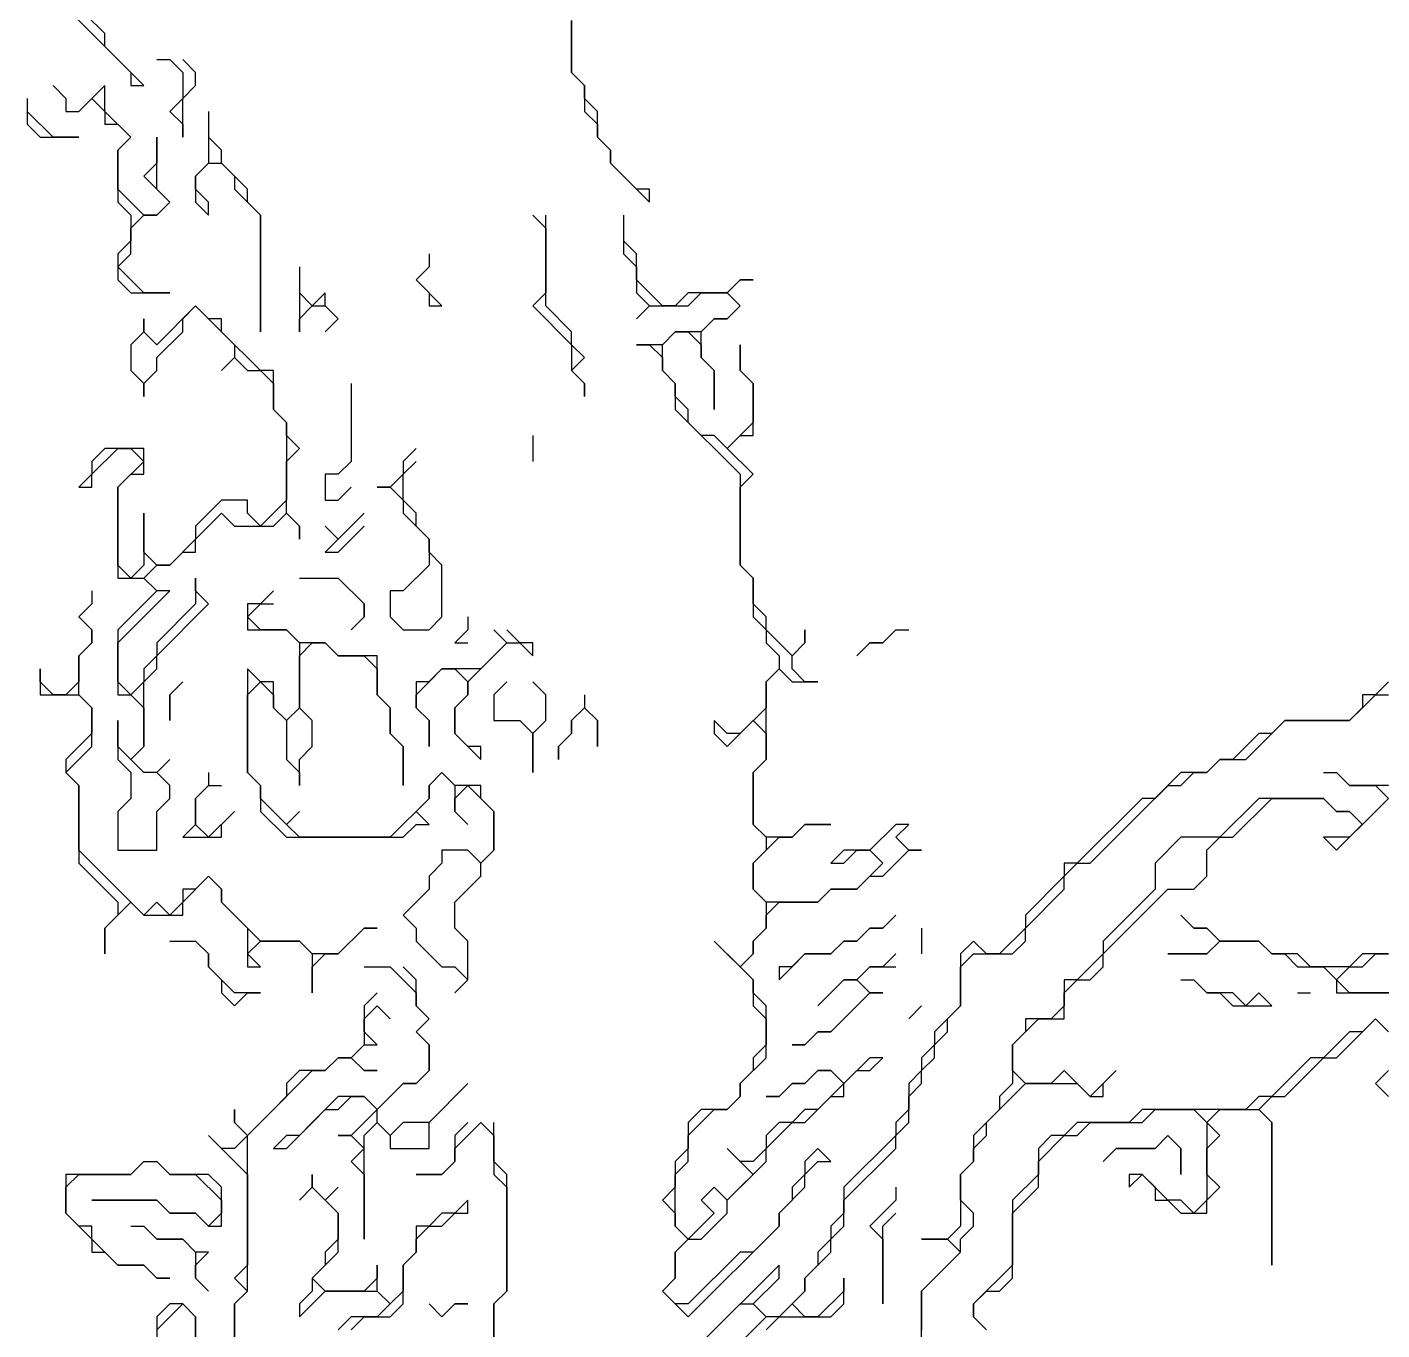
# Model space of a CAD drawing. Header units: metres. Extents: x 76363 to 76886, y 81203 to 81673.
# Drawn here: x 76509.4 to 76551.2, y 81381.8 to 81422 of the extents above; entities that cross this region are included whole.
import ezdxf

# ---------------------------------------------------------------- set-up
doc = ezdxf.new("R2010")
doc.units = ezdxf.units.M

msp = doc.modelspace()

# ---------------------------------------------------------------- linework, layer by layer
for points in [[(76510.6, 81422.6, 218.523), (76512.6, 81420.6, 218.54), (76512.6, 81420.2, 218.44), (76513, 81420.2, 218.665), (76511.8, 81421.4, 218.72), (76511.8, 81421.8, 218.82), (76510.6, 81423, 218.57)], [(76526.2, 81422.2, 228.21), (76526.2, 81420.6, 227.91), (76526.6, 81420.2, 227.96), (76526.6, 81419.4, 227.883), (76527, 81419, 227.985), (76527, 81418.6, 227.97), (76527.4, 81418.2, 228.03), (76527.4, 81417.8, 227.975), (76528.6, 81416.6, 228.185), (76528.6, 81417, 228.2), (76528.2, 81417, 228.12), (76527.4, 81417.8, 227.975), (76527.4, 81418.2, 228.03), (76527, 81418.6, 227.97), (76527, 81419.4, 228.08), (76526.6, 81419.8, 227.985), (76526.6, 81420.2, 227.96), (76526.2, 81420.6, 227.91), (76526.2, 81422.2, 228.21)], [(76513.4, 81421, 219.125), (76513.8, 81421, 219.235), (76514.2, 81420.6, 219.335), (76514.2, 81419.8, 219.105), (76513.8, 81419.4, 218.85), (76514.2, 81419, 218.99), (76514.2, 81418.6, 218.83), (76514.2, 81419.8, 219.105), (76514.6, 81420.2, 219.373), (76514.6, 81420.6, 219.542), (76514.2, 81421, 219.442)], [(76510.2, 81420.2, 218.22), (76510.6, 81419.8, 218.197), (76510.6, 81419.4, 218.25), (76511, 81419.4, 218.215), (76511.4, 81419.8, 218.2), (76511.8, 81419.4, 218.22), (76511.8, 81419, 218.2), (76512.2, 81419, 218.275), (76512.6, 81418.6, 218.29), (76512.2, 81418.2, 218.2), (76512.2, 81416.6, 218.055), (76512.6, 81416.2, 218.02), (76512.6, 81415.4, 217.92), (76512.2, 81415, 217.927), (76512.2, 81414.2, 217.84), (76512.6, 81413.8, 217.78), (76513.8, 81413.8, 218.185), (76513, 81413.8, 217.93), (76512.2, 81414.6, 217.92), (76512.6, 81415, 218.015), (76512.6, 81415.8, 217.93), (76513, 81416.2, 218.183), (76513.4, 81416.2, 218.42), (76513.8, 81416.6, 218.47), (76513.4, 81417, 218.67), (76513.4, 81418.6, 218.635), (76513.4, 81417.8, 218.56), (76513, 81417.4, 218.465), (76513.8, 81416.6, 218.47), (76513.4, 81416.2, 218.42), (76513, 81416.2, 218.183), (76512.2, 81417, 218.105), (76512.2, 81418.2, 218.2), (76512.6, 81418.6, 218.29), (76511.8, 81419.4, 218.22), (76511.8, 81420.2, 218.28), (76511, 81419.4, 218.215)], [(76509.4, 81419.8, 218.2), (76509.4, 81419, 218.25), (76509.8, 81418.6, 218.14), (76511, 81418.6, 218.07), (76510.2, 81418.6, 218.273), (76509.4, 81419.4, 218.225)], [(76515, 81419.4, 219.54), (76515, 81417.8, 218.863), (76514.6, 81417.4, 218.69), (76514.6, 81416.6, 218.453), (76515, 81416.2, 218.657), (76515, 81416.6, 218.66), (76514.6, 81417, 218.52), (76514.6, 81417.4, 218.69), (76515, 81417.8, 218.863), (76515.4, 81417.8, 219.093), (76515.8, 81417.4, 219.335), (76515.8, 81417, 219.203), (76516.6, 81416.2, 219.4), (76516.6, 81412.6, 218.775), (76516.6, 81416.2, 219.4), (76516.2, 81416.6, 219.3), (76516.2, 81417, 219.483), (76515.4, 81417.8, 219.093), (76515.4, 81418.2, 219.295), (76515, 81418.6, 219.2)], [(76525, 81416.2, 225.52), (76525.4, 81415.8, 225.615), (76525.4, 81413.8, 224.855), (76525, 81413.4, 224.375), (76526.2, 81412.2, 225.007), (76526.2, 81411.4, 224.82), (76526.6, 81411, 225.08), (76526.6, 81410.6, 224.86), (76526.6, 81411, 225.08), (76526.2, 81411.4, 224.82), (76526.6, 81411.8, 225.247), (76526.2, 81412.2, 225.007), (76526.2, 81412.6, 225.074), (76525.4, 81413.4, 224.71), (76525.4, 81416.2, 225.88)], [(76527.8, 81416.2, 227.79), (76527.8, 81415, 227.73), (76528.2, 81414.6, 227.79), (76528.2, 81413.8, 227.635), (76528.6, 81413.4, 227.74), (76528.2, 81413, 227.43), (76528.6, 81413.4, 227.74), (76529.8, 81413.4, 228.035), (76530.2, 81413.8, 228.13), (76531, 81413.8, 228.28), (76531.4, 81413.4, 228.19), (76531, 81413, 227.975), (76530.6, 81413, 227.99), (76530.2, 81412.6, 227.77), (76529.4, 81412.6, 227.775), (76529, 81412.2, 227.58), (76528.2, 81412.2, 227.185), (76528.6, 81412.2, 227.38), (76529, 81411.8, 227.545), (76529, 81411.4, 227.565), (76529.4, 81411, 227.69), (76529.4, 81410.2, 227.59), (76531.4, 81408.2, 227.95), (76531.4, 81405.4, 227.6), (76531.8, 81405, 227.7), (76531.8, 81403.8, 227.645), (76532.2, 81403.4, 227.67), (76532.2, 81403, 227.65), (76532.6, 81402.6, 227.7), (76532.6, 81402.2, 227.69), (76532.2, 81401.8, 227.363), (76532.2, 81401, 227.41), (76531.4, 81400.2, 226.685), (76531, 81400.2, 226.455), (76530.6, 81400.6, 226.17), (76530.6, 81400.2, 226.195), (76531, 81399.8, 226.567), (76531.8, 81400.6, 227.068), (76532.2, 81400.2, 227.215), (76532.2, 81399.4, 227.07), (76531.8, 81399, 226.745), (76531.8, 81397.4, 226.67), (76532.2, 81397, 226.73), (76532.2, 81396.6, 226.7), (76531.8, 81396.2, 226.505), (76531.8, 81395.4, 226.393), (76532.2, 81395, 226.68), (76532.2, 81394.2, 226.5), (76531.8, 81393.8, 226.306), (76531.8, 81393.4, 226.265), (76531.4, 81393, 226.106), (76530.6, 81393.8, 225.56), (76531.8, 81392.6, 226.39), (76531.8, 81391.8, 226.35), (76532.2, 81391.4, 226.485), (76532.2, 81390.6, 226.405), (76531.8, 81390.2, 226.165), (76531.8, 81389.8, 226.127), (76531.4, 81389.4, 225.905), (76531.4, 81389, 225.903), (76531, 81388.6, 225.595), (76530.2, 81388.6, 225.14), (76529.8, 81388.2, 224.996), (76529.8, 81387.4, 225.09), (76529.4, 81387, 224.805), (76529.4, 81386.2, 224.845), (76529, 81385.8, 224.715), (76529.4, 81385.4, 224.925), (76529.4, 81385, 224.905), (76529.8, 81384.6, 225.01), (76529.4, 81384.2, 224.985), (76529.4, 81383.4, 225.11), (76529, 81383, 224.91), (76529.8, 81382.2, 225.05), (76532.6, 81385, 225.55), (76532.6, 81385.4, 225.597), (76533.4, 81386.2, 225.75), (76533.4, 81386.6, 225.845), (76533.8, 81387, 225.94), (76534.2, 81387, 226.05), (76533.8, 81387.4, 225.95), (76533.4, 81387, 225.87), (76533.4, 81386.6, 225.845), (76533, 81386.2, 225.75), (76533, 81385.8, 225.74), (76532.6, 81385.4, 225.597), (76532.6, 81385, 225.55), (76531.8, 81384.2, 225.36), (76531.4, 81384.2, 225.25), (76529.8, 81382.6, 224.967), (76529.4, 81382.6, 224.92), (76529, 81383, 224.91), (76529.4, 81383.4, 225.11), (76529.4, 81384.2, 224.985), (76529.8, 81384.6, 225.01), (76530.2, 81384.6, 225.16), (76531, 81385.4, 225.46), (76531, 81385.8, 225.395), (76532.2, 81387, 225.795), (76532.2, 81387.4, 225.81), (76533, 81388.2, 226.15), (76533.4, 81388.2, 226.15), (76534.2, 81389, 226.34), (76534.6, 81389, 226.34), (76534.6, 81389.4, 226.35), (76535, 81389.8, 226.405), (76535.4, 81389.8, 226.4), (76535.8, 81390.2, 226.455), (76535.4, 81390.2, 226.54), (76534.6, 81389.4, 226.35), (76534.2, 81389.8, 226.605), (76533.8, 81389.8, 226.52), (76533.4, 81389.4, 226.51), (76533, 81389.4, 226.407), (76532.6, 81389, 226.34), (76532.2, 81389, 226.225), (76532.6, 81389, 226.34), (76533, 81389.4, 226.407), (76533.4, 81389.4, 226.51), (76533.8, 81389.8, 226.52), (76534.2, 81389.8, 226.605), (76534.6, 81389.4, 226.35), (76533.8, 81388.6, 226.2), (76533.4, 81388.6, 226.32), (76533, 81388.2, 226.15), (76532.6, 81388.2, 226.11), (76532.2, 81387.8, 225.865), (76532.2, 81387.4, 225.81), (76531.8, 81387, 225.6), (76531.4, 81387, 225.41), (76531, 81387.4, 225.545), (76531.8, 81386.6, 225.545), (76531, 81385.8, 225.395), (76530.6, 81386.2, 225.14), (76530.2, 81385.8, 225.05), (76530.6, 81385.4, 225.19), (76529.8, 81384.6, 225.01), (76529.4, 81385, 224.905), (76529.4, 81386.6, 224.825), (76529.8, 81387, 225.087), (76529.8, 81387.8, 225.173), (76530.6, 81388.6, 225.387), (76531, 81388.6, 225.595), (76531.4, 81389, 225.903), (76531.4, 81389.4, 225.905), (76532.2, 81390.2, 226.39), (76532.2, 81391.8, 226.46), (76531.8, 81392.2, 226.38), (76531.8, 81392.6, 226.39), (76531.4, 81393, 226.106), (76531.8, 81393.4, 226.265), (76531.8, 81393.8, 226.306), (76532.2, 81394.2, 226.5), (76532.2, 81394.6, 226.51), (76532.6, 81395, 226.755), (76533.8, 81395, 226.83), (76534.2, 81395.4, 227.09), (76535, 81395.4, 227), (76535.4, 81395.8, 227.08), (76535.8, 81395.8, 227.125), (76536.6, 81396.6, 227.35), (76537, 81396.6, 227.385), (76536.6, 81396.6, 227.35), (76536.2, 81397, 227.52), (76536.6, 81397.4, 227.575), (76536.2, 81397.4, 227.5), (76535.4, 81396.6, 227.43), (76534.6, 81396.6, 227.355), (76534.2, 81396.2, 227.34), (76534.6, 81396.2, 227.37), (76535, 81396.6, 227.43), (76535.4, 81396.6, 227.43), (76535.8, 81396.2, 227.34), (76535, 81395.4, 227), (76534.2, 81395.4, 227.09), (76533.8, 81395, 226.83), (76532.2, 81395, 226.68), (76531.8, 81395.4, 226.393), (76531.8, 81396.2, 226.505), (76532.6, 81397, 226.84), (76533, 81397, 226.92), (76533.4, 81397.4, 226.935), (76534.2, 81397.4, 227.09), (76533.4, 81397.4, 226.935), (76533, 81397, 226.92), (76532.2, 81397, 226.73), (76531.8, 81397.4, 226.67), (76531.8, 81399, 226.745), (76532.2, 81399.4, 227.07), (76532.2, 81401.8, 227.363), (76532.6, 81402.2, 227.69), (76533, 81401.8, 227.86), (76533.8, 81401.8, 228.05), (76533.4, 81401.8, 227.97), (76533, 81402.2, 227.76), (76533, 81402.6, 227.705), (76533.4, 81403, 227.72), (76533.4, 81403.4, 227.81), (76533.4, 81403, 227.72), (76533, 81402.6, 227.705), (76532.2, 81403.4, 227.67), (76532.2, 81403.8, 227.68), (76531.8, 81404.2, 227.7), (76531.8, 81405, 227.7), (76531.4, 81405.4, 227.6), (76531.4, 81407.8, 227.86), (76531.8, 81408.2, 227.95), (76531, 81409, 227.91), (76531.4, 81409.4, 227.855), (76531.8, 81409.4, 228), (76531.8, 81411, 228), (76531.4, 81411.4, 227.943), (76531.4, 81412.2, 228.015), (76531.4, 81411.4, 227.943), (76531.8, 81411, 228), (76531.8, 81409.8, 227.97), (76531, 81409, 227.91), (76530.6, 81409.4, 227.56), (76530.2, 81409.4, 227.53), (76529.8, 81409.8, 227.58), (76529.8, 81410.2, 227.66), (76529.4, 81410.6, 227.83), (76529.4, 81411, 227.69), (76529, 81411.4, 227.565), (76529, 81412.2, 227.58), (76529.4, 81412.6, 227.775), (76529.8, 81412.6, 227.85), (76530.2, 81412.2, 227.713), (76530.2, 81411.8, 227.695), (76530.6, 81411.4, 227.71), (76530.6, 81410.2, 227.66), (76530.6, 81411.4, 227.71), (76530.2, 81411.8, 227.695), (76530.2, 81412.6, 227.77), (76530.6, 81413, 227.99), (76531, 81413, 227.975), (76531.4, 81413.4, 228.19), (76531, 81413.8, 228.28), (76531.4, 81414.2, 228.295), (76531.8, 81414.2, 228.3), (76531.4, 81414.2, 228.295), (76531, 81413.8, 228.28), (76529.8, 81413.8, 228.06), (76529.4, 81413.4, 228.035), (76529, 81413.4, 227.89), (76528.2, 81414.2, 227.69), (76528.2, 81415, 227.81), (76527.8, 81415.4, 227.785)], [(76521.8, 81415, 222.775), (76521.8, 81414.6, 222.733), (76521.4, 81414.2, 222.38), (76521.8, 81413.8, 222.68), (76521.8, 81413.4, 222.627), (76522.2, 81413.4, 222.78), (76521.4, 81414.2, 222.38), (76521.8, 81414.6, 222.733)], [(76517.8, 81414.6, 219.785), (76517.8, 81412.6, 219.77), (76517.8, 81413, 219.635), (76518.2, 81413.4, 219.73), (76518.6, 81413.4, 219.938), (76519, 81413, 220.055), (76518.6, 81412.6, 219.77), (76519, 81413, 220.055), (76518.6, 81413.4, 219.938), (76518.6, 81413.8, 220.085), (76518.2, 81413.4, 219.73), (76517.8, 81413.8, 219.667)], [(76514.6, 81413.4, 218.285), (76513.4, 81412.2, 218.08), (76513, 81412.6, 217.87), (76513, 81413, 217.89), (76513, 81412.6, 217.87), (76512.6, 81412.2, 217.93), (76512.6, 81411.4, 217.9), (76513, 81411, 218.03), (76513, 81410.6, 218.015), (76513, 81411, 218.03), (76513.4, 81411.4, 218.12), (76513.4, 81411.8, 218.18), (76514.2, 81412.6, 218.067), (76514.2, 81413, 217.995), (76514.6, 81413.4, 218.285), (76515.8, 81412.2, 218.38), (76515.8, 81411.8, 218.28), (76515.4, 81411.4, 218.27), (76515.8, 81411.8, 218.28), (76516.2, 81411.4, 218.42), (76516.6, 81411.4, 218.547), (76517, 81411, 218.55), (76517, 81410.2, 218.295), (76517.4, 81409.8, 218.425), (76517.4, 81407.4, 218.315), (76516.6, 81406.6, 218.29), (76516.2, 81407, 218.23), (76516.2, 81407.4, 218.21), (76515.4, 81407.4, 218.25), (76514.6, 81406.6, 218.29), (76514.6, 81406.2, 218.31), (76513.8, 81405.4, 218.24), (76513.4, 81405.4, 218.37), (76513, 81405.8, 218.49), (76513, 81407, 218.55), (76513, 81405.4, 218.48), (76512.6, 81405, 218.61), (76512.2, 81405.4, 218.585), (76512.2, 81407.8, 218.465), (76512.6, 81408.2, 218.29), (76513, 81408.2, 218.3), (76513, 81409, 218.17), (76511.8, 81409, 218.03), (76511.4, 81408.6, 218.087), (76511.4, 81408.2, 218.14), (76511, 81407.8, 218.15), (76511.4, 81407.8, 218.2), (76511.4, 81408.2, 218.14), (76512.2, 81409, 218.02), (76512.6, 81409, 218.1), (76513, 81408.6, 218.15), (76512.2, 81407.8, 218.465), (76512.2, 81405, 218.57), (76513, 81405, 218.48), (76513.4, 81404.6, 218.705), (76512.2, 81403.4, 218.575), (76512.2, 81401.4, 218.6), (76512.6, 81401.4, 218.6), (76513, 81401, 218.81), (76513, 81399.8, 218.725), (76512.6, 81399.4, 218.67), (76512.2, 81399.8, 218.61), (76512.2, 81400.6, 218.57), (76512.2, 81399.4, 218.52), (76512.6, 81399, 218.73), (76512.6, 81398.2, 219.3), (76512.2, 81397.8, 218.933), (76512.2, 81396.6, 218.86), (76513.4, 81396.6, 219.19), (76513.4, 81397.8, 219.13), (76513.8, 81398.2, 219.19), (76513.8, 81398.6, 219.165), (76513.4, 81399, 218.95), (76513.8, 81399.4, 219.123), (76513.4, 81399, 218.95), (76513, 81399, 218.807), (76512.6, 81399.4, 218.67), (76513, 81399.8, 218.725), (76513, 81401.8, 218.62), (76513.4, 81402.2, 218.667), (76513.4, 81402.6, 218.603), (76515, 81404.2, 218.87), (76514.6, 81404.6, 218.763), (76514.6, 81405, 218.53), (76514.6, 81404.2, 218.84), (76513.4, 81403, 218.68), (76513.4, 81402.6, 218.603), (76513, 81402.2, 218.72), (76513, 81401.8, 218.62), (76512.6, 81401.4, 218.6), (76512.2, 81401.8, 218.7), (76512.2, 81403, 218.67), (76513.8, 81404.6, 218.665), (76513.4, 81404.6, 218.705), (76513, 81405, 218.48), (76513.4, 81405.4, 218.37), (76513.8, 81405.4, 218.24), (76514.2, 81405.8, 218.3), (76514.6, 81405.8, 218.405), (76514.6, 81406.2, 218.31), (76515.4, 81407, 218.233), (76515.8, 81406.6, 218.4), (76517, 81406.6, 218.32), (76517.4, 81407, 218.37), (76517.8, 81406.6, 218.545), (76517.8, 81406.2, 218.645), (76517.8, 81406.6, 218.545), (76517.4, 81407, 218.37), (76517.4, 81408.6, 218.37), (76517.8, 81409, 218.643), (76517.4, 81409.4, 218.29), (76517.4, 81409.8, 218.425), (76517, 81410.2, 218.295), (76517, 81411.4, 218.693), (76516.6, 81411.4, 218.547), (76515.4, 81412.6, 218.17), (76515.4, 81413, 218.26), (76515, 81413, 218.26)], [(76519.4, 81411, 220.155), (76519.4, 81408.6, 219.43), (76519, 81408.2, 219.115), (76518.6, 81408.2, 218.857), (76518.6, 81407.4, 219.005), (76519, 81407.4, 219.15), (76519.4, 81407.8, 219.208)], [(76525, 81409.4, 223.494), (76525, 81408.6, 223.63)], [(76521.4, 81409, 220.82), (76521, 81408.6, 220.503), (76521, 81408.2, 220.295), (76520.6, 81407.8, 220.01), (76520.2, 81407.8, 219.757), (76520.6, 81407.8, 220.01), (76521, 81407.4, 220.03), (76521, 81407, 219.98), (76521.8, 81406.2, 220.26), (76521.8, 81405.4, 220.09), (76521, 81404.6, 220.06), (76520.6, 81404.6, 219.79), (76520.6, 81403.8, 220.06), (76521, 81403.4, 220.12), (76521.8, 81403.4, 220.35), (76522.2, 81403.8, 220.493), (76522.2, 81405.4, 220.44), (76521.8, 81405.8, 220.17), (76521.8, 81406.2, 220.26), (76521.4, 81406.6, 220.077), (76521.4, 81407, 220.2), (76521, 81407.4, 220.03), (76521, 81408.2, 220.295), (76521.4, 81408.6, 220.807)], [(76519.8, 81407, 219.36), (76519, 81406.2, 219.175), (76518.6, 81406.6, 218.89), (76519, 81406.2, 219.175), (76518.6, 81405.8, 218.86), (76519, 81405.8, 219.21), (76519.8, 81406.6, 219.65)], [(76517.8, 81405, 219.21), (76519, 81405, 219.35), (76519.8, 81404.2, 219.66), (76519.8, 81403.8, 219.76), (76519.4, 81403.4, 220.155), (76519.8, 81403.8, 219.76), (76519.8, 81404.2, 219.66), (76519, 81405, 219.35)], [(76511.4, 81404.6, 218.29), (76511.4, 81404.2, 218.12), (76511, 81403.8, 218.11), (76511.4, 81403.4, 218.213), (76511.4, 81403, 218.375), (76511, 81402.6, 218.28), (76511, 81401.8, 218.24), (76510.6, 81401.4, 218.23), (76510.2, 81401.4, 218.27), (76509.8, 81401.8, 218.245), (76509.8, 81402.2, 218.19), (76509.8, 81401.4, 218.3), (76511, 81401.4, 218.31), (76511.4, 81401, 218.37), (76511.4, 81400.2, 218.1), (76510.6, 81399.4, 217.91), (76510.6, 81399, 217.895), (76511, 81398.6, 218.1), (76511, 81396.2, 217.92), (76512.2, 81395, 218.135), (76512.2, 81394.6, 218), (76511.8, 81394.2, 217.91), (76511.8, 81393.4, 217.98), (76511.8, 81394.2, 217.91), (76512.6, 81395, 218.27), (76513, 81394.6, 218.39), (76514.2, 81394.6, 218.685), (76514.2, 81395, 218.895), (76515, 81395.8, 219.217), (76515.4, 81395.4, 219.015), (76515.4, 81395, 218.93), (76516.2, 81394.2, 219.037), (76516.2, 81393, 219.025), (76516.6, 81393, 218.985), (76516.2, 81393.4, 218.82), (76516.6, 81393.8, 219.1), (76517.8, 81393.8, 219.07), (76518.2, 81393.4, 218.84), (76518.2, 81392.2, 218.617), (76518.2, 81393, 218.675), (76518.6, 81393.4, 218.865), (76519, 81393.4, 218.85), (76519.8, 81394.2, 219.233), (76520.2, 81394.2, 219.235), (76519.8, 81394.2, 219.233), (76519, 81393.4, 218.85), (76518.2, 81393.4, 218.84), (76517.8, 81393.8, 219.07), (76516.6, 81393.8, 219.1), (76515.4, 81395, 218.93), (76515.4, 81395.4, 219.015), (76515, 81395.8, 219.217), (76514.6, 81395.4, 219.02), (76514.2, 81395.4, 219.063), (76514.2, 81395, 218.895), (76513.8, 81394.6, 218.535), (76513.4, 81395, 218.59), (76513, 81394.6, 218.39), (76511, 81396.6, 217.93), (76511, 81398.6, 218.1), (76510.6, 81399, 217.895), (76511.4, 81399.8, 218.08), (76511.4, 81401, 218.37), (76511, 81401.4, 218.31), (76511, 81402.6, 218.28), (76511.4, 81403, 218.375), (76511.4, 81403.4, 218.213), (76511, 81403.8, 218.11), (76511.4, 81404.2, 218.12)], [(76517, 81404.6, 219.163), (76516.6, 81404.2, 219.33), (76516.2, 81404.2, 219.25), (76516.2, 81403.4, 219.52), (76517.4, 81403.4, 220.055), (76517.8, 81403, 220.308), (76517.8, 81401, 220.72), (76517.4, 81400.6, 220.545), (76517, 81401, 220.375), (76517, 81401.8, 220.325), (76516.6, 81401.8, 220.21), (76516.2, 81402.2, 219.957), (76516.2, 81399, 220.56), (76516.6, 81398.6, 220.62), (76516.6, 81397.8, 220.615), (76517.4, 81397, 220.62), (76521, 81397, 220.83), (76521.4, 81397.4, 220.735), (76521.8, 81397.4, 220.67), (76521.4, 81397.8, 220.87), (76521.8, 81398.2, 220.88), (76521.8, 81398.6, 220.9), (76522.2, 81399, 220.99), (76522.6, 81398.6, 220.83), (76522.6, 81397.8, 220.55), (76523, 81397.4, 220.61), (76522.6, 81397.8, 220.55), (76522.6, 81398.2, 220.535), (76523, 81398.6, 220.74), (76523.8, 81397.8, 220.75), (76523.8, 81396.6, 220.35), (76523.4, 81396.2, 220.1), (76523, 81396.6, 220.27), (76522.2, 81396.6, 220.2), (76522.2, 81396.2, 220.11), (76521.8, 81395.8, 220.04), (76521.8, 81395.4, 219.76), (76521, 81394.6, 219.66), (76521.4, 81394.2, 219.4), (76521.4, 81393.8, 219.31), (76522.2, 81393, 219.46), (76522.6, 81393, 219.47), (76523, 81392.6, 219.55), (76522.6, 81392.2, 219.31), (76523, 81392.6, 219.55), (76523, 81393.8, 219.69), (76522.6, 81394.2, 219.473), (76522.6, 81395, 219.66), (76523.4, 81395.8, 220.12), (76523.4, 81396.2, 220.1), (76523.8, 81396.6, 220.35), (76523.8, 81397.8, 220.75), (76523.4, 81398.2, 220.605), (76523.4, 81398.6, 220.82), (76522.6, 81398.6, 220.83), (76522.2, 81399, 220.99), (76521.8, 81398.6, 220.9), (76521.8, 81398.2, 220.88), (76520.6, 81397, 220.83), (76517.8, 81397, 220.61), (76517.4, 81397.4, 220.63), (76517.8, 81397.8, 220.593), (76517.4, 81397.4, 220.63), (76516.6, 81398.2, 220.67), (76516.6, 81398.6, 220.62), (76516.2, 81399, 220.56), (76516.2, 81401.4, 220.275), (76516.6, 81401.8, 220.21), (76517, 81401.4, 220.39), (76517, 81401, 220.375), (76517.4, 81400.6, 220.545), (76517.4, 81399.4, 220.53), (76517.8, 81399, 220.625), (76517.8, 81398.6, 220.61), (76517.8, 81399.4, 220.645), (76518.2, 81399.8, 220.89), (76518.2, 81400.6, 220.85), (76517.8, 81401, 220.72), (76517.8, 81402.6, 220.55), (76518.2, 81403, 220.42), (76518.6, 81403, 220.35), (76519, 81402.6, 220.48), (76519.8, 81402.6, 220.4), (76520.2, 81402.2, 220.495), (76520.2, 81401.4, 220.65), (76520.6, 81401, 220.71), (76520.6, 81400.2, 220.693), (76521, 81399.8, 220.72), (76521, 81398.6, 220.673), (76521, 81399.8, 220.72), (76520.6, 81400.2, 220.693), (76520.6, 81401, 220.71), (76520.2, 81401.4, 220.65), (76520.2, 81402.6, 220.39), (76519, 81402.6, 220.48), (76518.6, 81403, 220.35), (76517.8, 81403, 220.308), (76517.4, 81403.4, 220.055), (76516.6, 81403.4, 219.767), (76516.2, 81403.8, 219.35), (76516.6, 81404.2, 219.33), (76517, 81404.2, 219.377)], [(76523, 81403.8, 221.09), (76523, 81403.4, 221.145), (76522.6, 81403, 220.785), (76523, 81403, 221.067)], [(76523.8, 81403.4, 221.455), (76524.2, 81403, 221.505), (76523.4, 81402.2, 221.29), (76522.2, 81402.2, 220.91), (76521.8, 81401.8, 220.96), (76521.4, 81401.8, 220.937), (76521.4, 81401, 221.16), (76521.8, 81400.6, 221.22), (76521.8, 81399.8, 221.145), (76521.8, 81400.6, 221.22), (76521.4, 81401, 221.16), (76521.4, 81401.4, 221.09), (76522.2, 81402.2, 220.91), (76522.6, 81402.2, 221.007), (76523, 81401.8, 221.26), (76523, 81401.4, 221.33), (76522.6, 81401, 221.24), (76522.6, 81400.2, 221.2), (76523.4, 81399.4, 221.16), (76523.4, 81399.8, 221.465), (76523, 81399.8, 221.22), (76522.6, 81400.2, 221.2), (76522.6, 81401, 221.24), (76523, 81401.4, 221.33), (76523, 81401.8, 221.26), (76524.2, 81403, 221.505), (76524.6, 81403, 221.775), (76525, 81402.6, 222.02), (76525, 81403, 222.04), (76524.6, 81403, 221.775), (76524.2, 81403.4, 221.64)], [(76536.2, 81403.4, 228.26), (76535.8, 81403, 228.25), (76535.4, 81403, 228.17), (76535, 81402.6, 228.115), (76535.4, 81403, 228.17), (76535.8, 81403, 228.25), (76536.2, 81403.4, 228.26), (76536.6, 81403.4, 228.295)], [(76514.2, 81401.8, 219.23), (76513.8, 81401.4, 219.14), (76513.8, 81400.6, 219.295), (76513.8, 81401.4, 219.14)], [(76524.2, 81401.8, 221.685), (76523.8, 81401.4, 221.86), (76523.8, 81400.6, 222.09), (76524.6, 81400.6, 221.97), (76525, 81400.2, 221.96), (76525, 81399, 221.635), (76525, 81400.2, 221.96), (76525.4, 81400.6, 222.09), (76525.4, 81401.4, 222.165), (76525, 81401.8, 221.95)], [(76551.4, 81401.8, 228.82), (76551, 81401.4, 228.67), (76550.6, 81401.4, 228.59), (76550.6, 81401, 228.535), (76550.2, 81400.6, 228.28), (76548.2, 81400.6, 228.48), (76547.8, 81400.2, 228.47), (76547.4, 81400.2, 228.467), (76546.6, 81399.4, 228.357), (76546.2, 81399.4, 228.36), (76545.8, 81399, 228.345), (76545, 81399, 228.42), (76544.2, 81398.2, 228.24), (76543.8, 81398.2, 228.24), (76541.8, 81396.2, 227.93), (76541.4, 81396.2, 227.87), (76541.4, 81395.8, 227.75), (76540.2, 81394.6, 227.33), (76540.2, 81394.2, 227.04), (76539.4, 81393.4, 226.82), (76539, 81393.4, 227.015), (76538.6, 81393.8, 227.22), (76538.2, 81393.4, 227.12), (76538.2, 81391.8, 226.32), (76537.4, 81391, 226.33), (76537.4, 81390.6, 226.39), (76537, 81390.2, 226.375), (76537, 81389.8, 226.245), (76536.6, 81389.4, 226.27), (76536.6, 81388.6, 226.15), (76536.2, 81388.2, 226.215), (76536.2, 81387.8, 226.09), (76534.6, 81386.2, 226.13), (76534.6, 81385.4, 225.9), (76534.2, 81385, 226.01), (76534.2, 81384.6, 225.907), (76533.8, 81384.2, 225.89), (76533.8, 81383.8, 225.755), (76533.4, 81383.4, 225.78), (76533.4, 81383, 225.77), (76532.6, 81382.2, 225.73), (76532.2, 81382.2, 225.695), (76531.8, 81382.6, 225.6), (76532.6, 81383.4, 225.705), (76532.6, 81383.8, 225.57), (76530.2, 81381.4, 225.506)], [(76526.6, 81401.4, 223.212), (76526.6, 81401, 223.133), (76526.2, 81400.6, 222.762), (76526.2, 81400.2, 222.79), (76525.8, 81399.8, 222.527), (76525.8, 81399.4, 222.575), (76525.8, 81399.8, 222.527), (76526.2, 81400.2, 222.79), (76526.2, 81400.6, 222.762), (76526.6, 81401, 223.133), (76527, 81400.6, 223.27), (76527, 81399.8, 223.218), (76527, 81400.6, 223.27), (76526.6, 81401, 223.133)], [(76532.2, 81381.8, 225.717), (76532.6, 81382.2, 225.73), (76534.2, 81382.2, 225.15), (76534.6, 81382.6, 224.947), (76534.6, 81383.4, 225.21), (76534.6, 81383, 225.043), (76533.8, 81382.2, 225.34), (76533.4, 81382.2, 225.5), (76533, 81382.6, 225.75), (76533.4, 81383, 225.77), (76533.4, 81383.4, 225.78), (76534.2, 81384.2, 225.815), (76534.2, 81384.6, 225.907), (76534.6, 81385, 225.85), (76534.6, 81385.8, 226.033), (76536.2, 81387.4, 225.94), (76536.2, 81387.8, 226.09), (76536.6, 81388.2, 226.06), (76536.6, 81389, 226.207), (76537, 81389.4, 226.15), (76537, 81389.8, 226.245), (76537.4, 81390.2, 226.38), (76537.4, 81390.6, 226.39), (76537.8, 81391, 226.283), (76537.8, 81391.4, 226.4), (76538.2, 81391.8, 226.32), (76538.2, 81393, 227.11), (76538.6, 81393.4, 227.097), (76539.8, 81393.4, 226.7), (76540.2, 81393.8, 226.79), (76540.2, 81394.2, 227.04), (76541.4, 81395.4, 227.62), (76541.4, 81395.8, 227.75), (76541.8, 81396.2, 227.93), (76542.2, 81396.2, 227.947), (76544.6, 81398.6, 228.295), (76545, 81398.6, 228.27), (76545.4, 81399, 228.34), (76545.8, 81399, 228.345), (76546.2, 81399.4, 228.36), (76547, 81399.4, 228.36), (76548.2, 81400.6, 228.48), (76550.2, 81400.6, 228.28), (76551, 81401.4, 228.67), (76551.4, 81401.4, 228.81)], [(76515, 81399, 219.87), (76515, 81398.6, 220.005), (76514.6, 81398.2, 219.838), (76514.6, 81397.4, 219.915), (76514.2, 81397, 219.733), (76515.4, 81397, 219.85), (76515.4, 81397.4, 220.053), (76515.8, 81397.8, 220.35), (76515, 81397, 219.93), (76514.6, 81397.4, 219.915), (76514.6, 81398.2, 219.838), (76515, 81398.6, 220.005), (76515.4, 81398.6, 220.155)], [(76549.4, 81399, 226.122), (76549.8, 81399, 226.21), (76550.2, 81398.6, 225.653), (76551, 81398.6, 226.045), (76551.4, 81398.2, 225.3), (76550.6, 81397.4, 224.66), (76550.2, 81397.8, 224.747), (76549.8, 81397.8, 224.677), (76549.4, 81398.2, 224.923), (76547.4, 81398.2, 225.5), (76546.2, 81397, 224.787), (76545, 81397, 225.523), (76544.2, 81396.2, 224.954), (76544.2, 81395.4, 223.62), (76542.6, 81393.8, 223.423), (76542.6, 81393.4, 222.973), (76541.8, 81392.6, 223.115), (76541.4, 81392.6, 223.415), (76541.4, 81391.8, 222.722), (76541, 81391.4, 222.736), (76540.2, 81391.4, 223.308), (76540.2, 81391, 222.848), (76539.8, 81390.6, 222.8), (76539.8, 81389.4, 222.088), (76539.4, 81389, 222.169), (76539.4, 81388.6, 221.747), (76538.6, 81387.8, 222.18), (76538.6, 81387, 221.653), (76538.2, 81386.6, 221.912), (76538.2, 81385, 221.01), (76537.8, 81384.6, 221.25), (76537, 81384.6, 222.434), (76537.8, 81384.6, 221.25), (76538.2, 81384.2, 220.732), (76537, 81383, 221.483), (76537, 81381.8, 221.175)], [(76551.4, 81398.6, 225.87), (76550.2, 81398.6, 225.653), (76549.8, 81399, 226.21)], [(76537, 81381.4, 221.06), (76537, 81383, 221.483), (76538.2, 81384.2, 220.732), (76538.2, 81384.6, 220.84), (76538.6, 81385, 220.723), (76538.6, 81385.4, 220.915), (76538.2, 81385.8, 221.428), (76538.2, 81386.6, 221.912), (76538.6, 81387, 221.653), (76538.6, 81387.4, 221.918), (76539, 81387.8, 221.841), (76539, 81388.2, 222.127), (76540.2, 81389.4, 221.81), (76541.8, 81389.4, 221.137), (76542.2, 81389, 220.787), (76542.6, 81389, 220.67), (76542.6, 81389.4, 220.915), (76543, 81389.8, 220.97), (76542.2, 81389, 220.787), (76541.4, 81389.8, 221.48), (76541, 81389.4, 221.368), (76540.2, 81389.4, 221.81), (76539.8, 81389.8, 222.36), (76539.8, 81390.6, 222.8), (76540.6, 81391.4, 223.123), (76541.4, 81391.4, 222.432), (76541.4, 81392.2, 223.06), (76541.8, 81392.6, 223.115), (76542.2, 81392.6, 222.772), (76542.6, 81393, 222.707), (76542.6, 81393.4, 222.973), (76544.6, 81395.4, 223.495), (76545.4, 81395.4, 223.32), (76545.8, 81395.8, 223.547), (76545.8, 81396.6, 224.468), (76546.2, 81397, 224.787), (76546.6, 81397, 224.385), (76547.8, 81398.2, 225.302), (76549.4, 81398.2, 224.923), (76549.8, 81397.8, 224.677), (76550.2, 81397.8, 224.747), (76550.6, 81397.4, 224.66), (76550.2, 81397, 224.123), (76549.4, 81397, 223.915), (76549.8, 81396.6, 223.783), (76551.4, 81398.2, 225.3)], [(76536.2, 81394.6, 227.035), (76535.8, 81394.2, 227.02), (76535.4, 81394.2, 226.94), (76535, 81393.8, 226.927), (76534.6, 81393.8, 226.873), (76534.2, 81393.4, 226.83), (76533.4, 81393.4, 226.725), (76533, 81393, 226.617), (76532.6, 81393, 226.51), (76532.6, 81392.6, 226.5), (76533.4, 81393.4, 226.725), (76534.2, 81393.4, 226.83), (76534.6, 81393.8, 226.873), (76535, 81393.8, 226.927), (76535.4, 81394.2, 226.94), (76535.8, 81394.2, 227.02)], [(76551.4, 81393.4, 220.45), (76550.6, 81393.4, 220.84), (76550.2, 81393, 220.435), (76549, 81393, 220.79), (76548.6, 81393.4, 221.075), (76547.8, 81393.4, 221.16), (76547.4, 81393.8, 221.48), (76546.2, 81393.8, 221.76), (76545.8, 81394.2, 222.12), (76545.4, 81394.2, 222.16), (76545, 81394.6, 222.613), (76545.4, 81394.2, 222.16), (76545.8, 81394.2, 222.12), (76546.2, 81393.8, 221.76), (76545.8, 81393.4, 221.585), (76544.6, 81393.4, 222.203), (76545.8, 81393.4, 221.585), (76546.2, 81393.8, 221.76), (76547.4, 81393.8, 221.48), (76547.8, 81393.4, 221.16), (76548.2, 81393.4, 221.163), (76548.6, 81393, 220.83), (76549.4, 81393, 220.595), (76549.8, 81392.6, 220.24), (76549.8, 81392.2, 220.14), (76552.2, 81392.2, 220.325)], [(76513.8, 81393.8, 218.42), (76514.6, 81393.8, 218.57), (76515, 81393.4, 218.53), (76515, 81393, 218.45), (76515.4, 81392.6, 218.64), (76515.4, 81392.2, 218.477), (76515.8, 81391.8, 218.435), (76516.2, 81392.2, 218.73), (76516.6, 81392.2, 218.72), (76515.8, 81392.2, 218.69), (76515, 81393, 218.45), (76515, 81393.4, 218.53), (76514.6, 81393.8, 218.57)], [(76537, 81394.2, 227.085), (76537, 81393.4, 227.06)], [(76536.2, 81393.4, 227.285), (76535.8, 81393, 227.27), (76535.4, 81393, 227.27), (76535, 81392.6, 227.26), (76534.6, 81392.6, 227.11), (76533.8, 81391.8, 227.123), (76534.6, 81392.6, 227.11), (76535, 81392.6, 227.26), (76535.4, 81392.2, 227.013), (76534.2, 81391, 226.77), (76533.8, 81391, 226.77), (76533.4, 81390.6, 226.52), (76533, 81390.6, 226.633), (76533.4, 81390.6, 226.52), (76533.8, 81391, 226.77), (76534.2, 81391, 226.77), (76535.4, 81392.2, 227.013), (76535.8, 81392.2, 226.845), (76535.4, 81392.2, 227.013), (76535, 81392.6, 227.26), (76535.4, 81393, 227.27), (76536.2, 81393, 227.28)], [(76552.2, 81392.2, 220.325), (76550.2, 81392.2, 220.07), (76549.8, 81392.6, 220.24), (76550.2, 81393, 220.435), (76550.6, 81393, 220.477), (76551, 81393.4, 220.57), (76551.4, 81393.4, 220.45)], [(76519.8, 81393, 218.715), (76520.6, 81393, 218.82), (76521.4, 81392.2, 218.815), (76521.4, 81391.8, 218.68), (76521.8, 81391.4, 218.78), (76521.4, 81391, 218.685), (76521.8, 81390.6, 218.89), (76521.8, 81389.8, 218.98), (76521.4, 81389.4, 218.885), (76521, 81389.4, 218.885), (76520.2, 81388.6, 219.007), (76519.8, 81389, 218.977), (76519, 81389, 218.95), (76517.8, 81387.8, 219.02), (76517.4, 81387.8, 218.83), (76517, 81387.4, 218.89), (76517.4, 81387.4, 219.04), (76518.6, 81388.6, 218.87), (76519, 81388.6, 219.125), (76519.4, 81389, 219.016), (76519.8, 81389, 218.977), (76520.2, 81388.6, 219.007), (76519.4, 81387.8, 219.125), (76519, 81387.8, 219.245), (76519.4, 81387.8, 219.125), (76519.8, 81387.4, 219.216), (76519.4, 81387, 219.475), (76519.8, 81386.6, 219.69), (76519.8, 81384.6, 220.412), (76519.8, 81387.8, 219.06), (76520.2, 81388.2, 219.105), (76520.6, 81387.8, 219.585), (76520.6, 81387.4, 219.65), (76521.8, 81387.4, 219.94), (76521.8, 81388.2, 219.45), (76523, 81389.4, 219.535), (76521.8, 81388.2, 219.45), (76521, 81388.2, 219.37), (76520.6, 81387.8, 219.585), (76520.2, 81388.2, 219.105), (76520.2, 81388.6, 219.007), (76521, 81389.4, 218.885), (76521.4, 81389.4, 218.885), (76521.8, 81389.8, 218.98), (76521.8, 81390.6, 218.89), (76521.4, 81391, 218.685), (76521.8, 81391.4, 218.78), (76521.4, 81391.8, 218.68), (76521.4, 81392.6, 218.95), (76521, 81393, 218.85)], [(76545, 81392.6, 221.82), (76545.4, 81392.6, 221.78), (76545.8, 81392.2, 221.68), (76546.2, 81392.2, 221.557), (76546.6, 81391.8, 221.35), (76547.8, 81391.8, 220.947), (76547.4, 81392.2, 221.163), (76547, 81391.8, 221.24), (76546.6, 81392.2, 221.455), (76545.8, 81392.2, 221.68), (76545.4, 81392.6, 221.78)], [(76520.2, 81392.2, 218.55), (76519.8, 81391.8, 218.65), (76519.8, 81390.6, 218.56), (76519.4, 81390.2, 218.62), (76519, 81390.2, 218.62), (76518.6, 81389.8, 218.61), (76517.8, 81389.8, 218.535), (76517.4, 81389.4, 218.52), (76517.4, 81389, 218.5), (76516.2, 81387.8, 218.41), (76515.8, 81388.2, 218.2), (76515.8, 81388.6, 218.26), (76515.8, 81388.2, 218.2), (76516.2, 81387.8, 218.41), (76515.8, 81387.4, 218.395), (76515.4, 81387.4, 218.36), (76515, 81387.8, 218.3), (76516.2, 81386.6, 218.64), (76516.2, 81383.8, 218.735), (76515.8, 81383.4, 218.72), (76516.2, 81383, 218.895), (76515.8, 81382.6, 218.875), (76515.8, 81381.4, 219.117)], [(76548.6, 81392.2, 220.52), (76549, 81392.2, 220.37)], [(76515.8, 81381, 219.19), (76515.8, 81382.6, 218.875), (76516.2, 81383, 218.895), (76516.2, 81387.8, 218.41), (76518.2, 81389.8, 218.575), (76518.6, 81389.8, 218.61), (76519, 81390.2, 218.62), (76519.4, 81390.2, 218.62), (76519.8, 81389.8, 218.6), (76520.2, 81389.8, 218.64), (76519.8, 81389.8, 218.6), (76519.4, 81390.2, 218.62), (76519.8, 81390.6, 218.56), (76520.2, 81390.6, 218.525), (76519.8, 81391, 218.535), (76519.8, 81391.4, 218.59), (76520.2, 81391.8, 218.61), (76520.6, 81391.4, 218.773), (76520.2, 81391.8, 218.61)], [(76537, 81391.8, 226.52), (76536.6, 81391.4, 226.503)], [(76539, 81381.8, 219.95), (76538.6, 81382.2, 220), (76538.6, 81382.6, 220.21), (76539, 81383, 220.12), (76539.4, 81383, 220), (76539.8, 81383.4, 220.043), (76539.8, 81385.4, 220.33), (76540.6, 81386.2, 220.33), (76540.6, 81387, 220.47), (76541.4, 81387.8, 220.31), (76541.8, 81387.8, 220.357), (76542.2, 81388.2, 220.37), (76543.8, 81388.2, 220.05), (76544.2, 81388.6, 220.225), (76545.4, 81388.6, 220.035), (76545.8, 81388.2, 219.59), (76545.8, 81385.8, 219.663), (76545.4, 81385.4, 219.78), (76545, 81385.8, 219.95), (76544.6, 81385.8, 219.95), (76543.8, 81386.6, 219.91), (76543.4, 81386.6, 219.95), (76543.4, 81386.2, 219.86), (76543.8, 81386.6, 219.91), (76544.2, 81386.2, 219.89), (76544.2, 81385.8, 219.88), (76544.6, 81385.8, 219.95), (76545, 81385.4, 219.86), (76545.8, 81385.4, 219.7), (76545.8, 81385.8, 219.663), (76546.2, 81386.2, 219.735), (76545.8, 81386.6, 219.83), (76545.8, 81387.4, 219.56), (76546.2, 81387.8, 219.57), (76545.8, 81388.2, 219.59), (76546.2, 81388.6, 219.955), (76547.4, 81388.6, 219.49), (76547.8, 81388.2, 219.36), (76547.8, 81383.8, 219.427), (76547.8, 81388.2, 219.36), (76547.4, 81388.6, 219.49), (76547.8, 81389, 219.545), (76548.2, 81389, 219.505), (76549.4, 81390.2, 219.6), (76549.8, 81390.2, 219.44), (76551, 81391.4, 219.865), (76551.4, 81391, 219.77)], [(76551.4, 81391, 219.77), (76551, 81391.4, 219.865), (76550.6, 81391, 219.7), (76550.2, 81391, 219.78), (76549.4, 81390.2, 219.6), (76549, 81390.2, 219.767), (76547.8, 81389, 219.545), (76547.4, 81389, 219.58), (76547, 81388.6, 219.68), (76543.8, 81388.6, 220.34), (76543.4, 81388.2, 220.21), (76541.8, 81388.2, 220.53), (76541.4, 81387.8, 220.31), (76541, 81387.8, 220.59), (76540.6, 81387.4, 220.565), (76540.6, 81386.6, 220.34), (76539.8, 81385.8, 220.34), (76539.8, 81383.8, 220.11), (76538.6, 81382.6, 220.21), (76538.6, 81382.2, 220), (76539, 81381.8, 219.95)], [(76551.4, 81389.8, 219.49), (76551, 81389.4, 219.4), (76551.4, 81389, 219.303)], [(76551.4, 81389, 219.303), (76551, 81389.4, 219.4), (76551.4, 81389.8, 219.49)], [(76523, 81388.2, 219.85), (76522.6, 81387.8, 219.98), (76522.6, 81387, 220.385), (76522.2, 81386.6, 220.445), (76521.4, 81386.6, 220.17), (76522.2, 81386.6, 220.445), (76522.6, 81387, 220.385), (76522.6, 81387.4, 220.273), (76523.4, 81388.2, 220.205), (76523.8, 81387.8, 220.513), (76523.8, 81386.6, 220.935), (76524.2, 81386.2, 221.225), (76524.2, 81383, 221.36), (76523.8, 81382.6, 221.33), (76523.8, 81381.4, 221.262)], [(76523.8, 81381.4, 221.262), (76523.8, 81382.6, 221.33), (76524.2, 81383, 221.36), (76524.2, 81386.6, 221.103), (76523.8, 81387, 220.725), (76523.8, 81388.2, 220.358)], [(76544.6, 81387.8, 220), (76544.2, 81387.4, 220.1), (76543, 81387.4, 220.175), (76542.6, 81387, 220.125), (76543, 81387.4, 220.175), (76544.2, 81387.4, 220.1), (76544.6, 81387.8, 220), (76545, 81387.4, 219.97), (76545, 81386.6, 220.1), (76545, 81387.4, 219.97)], [(76513, 81387, 218.275), (76512.6, 81386.6, 218.365), (76510.6, 81386.6, 218.19), (76510.6, 81385.4, 218.365), (76511.4, 81384.6, 218.55), (76511.4, 81384.2, 218.46), (76511.8, 81384.2, 218.618), (76512.2, 81383.8, 218.59), (76513, 81383.8, 218.74), (76513.4, 81383.4, 218.65), (76513.8, 81383.4, 218.697), (76513.4, 81383.4, 218.65), (76513, 81383.8, 218.74), (76512.2, 81383.8, 218.59), (76511.4, 81384.6, 218.55), (76511.4, 81385, 218.685), (76511, 81385, 218.5), (76510.6, 81385.4, 218.365), (76510.6, 81386.2, 218.25), (76511, 81386.6, 218.19), (76512.6, 81386.6, 218.365), (76513, 81387, 218.275), (76513.4, 81387, 218.35), (76513.8, 81386.6, 218.33), (76514.6, 81386.6, 218.48), (76515.4, 81385.8, 218.52), (76515.4, 81385.4, 218.575), (76515, 81385, 218.87), (76514.6, 81385.4, 218.937), (76513.8, 81385.4, 218.947), (76513.4, 81385.8, 218.76), (76511.4, 81385.8, 218.437), (76513.4, 81385.8, 218.76), (76513.8, 81385.4, 218.947), (76514.6, 81385.4, 218.937), (76515, 81385, 218.87), (76515.4, 81385, 218.71), (76515.4, 81386.2, 218.54), (76515, 81386.6, 218.48), (76513.8, 81386.6, 218.33), (76513.4, 81387, 218.35)], [(76519.4, 81381.8, 221.01), (76519.8, 81382.2, 220.853), (76520.6, 81382.2, 221.18), (76521, 81382.6, 221.12), (76521, 81383.8, 221.01), (76521.4, 81384.2, 221.145), (76521.4, 81384.6, 221.05), (76521.8, 81385, 221.13), (76522.2, 81385, 221.175), (76522.6, 81385.4, 221.01), (76523, 81385.4, 221.15), (76523, 81385.8, 220.985), (76522.6, 81385.4, 221.01), (76522.2, 81385.4, 220.93), (76521.8, 81385, 221.13), (76521.4, 81385, 220.915), (76521.4, 81384.2, 221.145), (76521, 81383.8, 221.01), (76521, 81383, 221.06), (76520.6, 81382.6, 220.983), (76520.2, 81383, 220.653), (76520.2, 81383.8, 220.64), (76520.2, 81383.4, 220.62), (76519.8, 81383, 220.52), (76518.6, 81383, 220.22), (76518.2, 81383.4, 219.9), (76519, 81384.2, 220.2), (76519, 81385.4, 219.947), (76518.6, 81385.8, 219.66), (76519, 81386.2, 219.72), (76518.6, 81385.8, 219.66), (76518.2, 81386.2, 219.6), (76518.2, 81386.6, 219.35), (76518.2, 81386.2, 219.6), (76517.8, 81385.8, 219.457), (76518.2, 81386.2, 219.6), (76519, 81385.4, 219.947), (76519, 81384.6, 220.21), (76518.6, 81384.2, 220.02), (76518.6, 81383.8, 220.157), (76518.2, 81383.4, 219.9), (76518.2, 81383, 220.07), (76517.8, 81382.6, 219.935), (76517.8, 81382.2, 220), (76518.6, 81383, 220.22), (76520.2, 81383, 220.653), (76520.6, 81382.6, 220.983), (76520.2, 81382.2, 221.062), (76519.4, 81382.2, 220.747), (76519, 81381.8, 220.86)], [(76536.2, 81386.2, 225.302), (76536.2, 81385.8, 225.033), (76535.4, 81385, 225.305), (76535.8, 81384.6, 224.73), (76535.8, 81382.6, 223.452), (76535.8, 81385, 224.945), (76536.2, 81385.4, 224.866)], [(76512.6, 81385, 219.035), (76513, 81385, 219.14), (76513.4, 81384.6, 219.16), (76514.2, 81384.6, 219.16), (76514.6, 81384.2, 219.06), (76514.6, 81383.4, 218.8), (76515, 81383, 218.857), (76514.6, 81383.4, 218.8), (76514.6, 81383.8, 218.89), (76515, 81384.2, 218.945), (76514.6, 81384.2, 219.06), (76514.2, 81384.6, 219.16), (76513.4, 81384.6, 219.16), (76513, 81385, 219.14)], [(76533.4, 81385, 225.832)], [(76514.6, 81381.4, 219.05), (76514.6, 81382.2, 218.823), (76514.2, 81382.6, 218.54), (76513.8, 81382.6, 218.46), (76513.4, 81382.2, 218.44), (76513.4, 81380.6, 218.53)], [(76513.4, 81381.8, 218.42), (76514.2, 81382.6, 218.54), (76514.6, 81382.2, 218.823), (76514.6, 81381.4, 219.05)], [(76521.8, 81382.6, 221.217), (76522.2, 81382.2, 221.25), (76522.6, 81382.6, 221.34), (76523, 81382.6, 221.42), (76522.6, 81382.6, 221.34), (76522.2, 81382.2, 221.25)], [(76530.6, 81381.8, 225.467), (76531.4, 81382.6, 225.445), (76531.8, 81382.6, 225.6), (76532.2, 81382.2, 225.695), (76531.4, 81381.4, 225.78)]]:
    msp.add_polyline3d(points)

doc.saveas('drawing.dxf')
